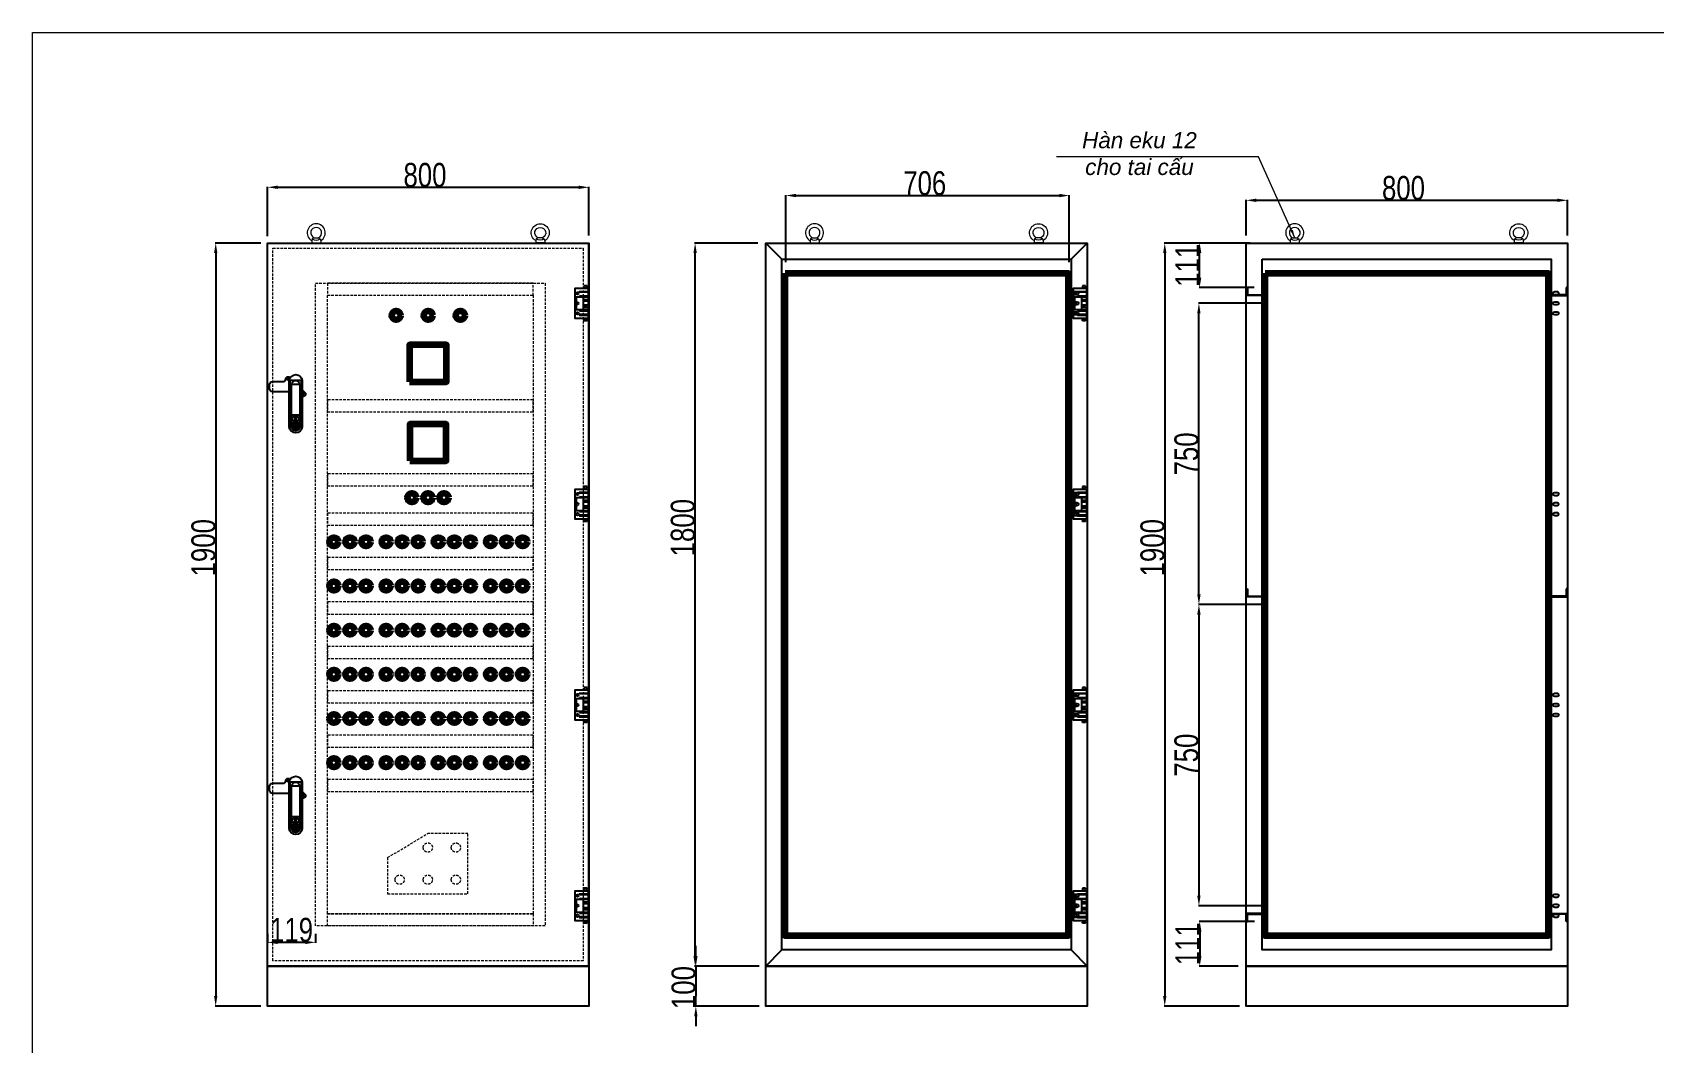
# Model space of a CAD drawing. Header units: inches. Extents: x 21 to 136330, y 8 to 58290.
# Drawn here: x 92382 to 96419, y 11021 to 13536 of the extents above; entities that cross this region are included whole.
import ezdxf
from ezdxf.enums import TextEntityAlignment as Align

# ---------------------------------------------------------------- set-up
doc = ezdxf.new("R2010")
doc.units = ezdxf.units.IN
doc.header["$MEASUREMENT"] = 0
doc.linetypes.add('HIDDEN', pattern=[9.525, 6.35, -3.175])
for name, color, linetype, lineweight in [('0 TĂNG CỨNG', 7, 'Continuous', 15), ('@.0.DM. NÉT ĐỨT', 8, 'HIDDEN', 9), ('ME-DIM', 8, 'Continuous', 13)]:
    doc.layers.add(name, color=color, linetype=linetype, lineweight=lineweight)
doc.layers.add('@.0.DM. NÉT CHÍNH', color=7, linetype='Continuous')
doc.layers.add('@.DM. KÍCH THƯỚC', color=8, linetype='Continuous', transparency=0.2)
doc.layers.add('@.DM. KÍCH THƯỚC @ 1', color=8, linetype='Continuous', transparency=0.2)
doc.styles.add('ARIAL', font='arial.ttf')
doc.styles.add('roman', font='roman.shx', dxfattribs={"width": 0.8})
doc.styles.add('Tahoma (Input Text)', font='tahoma.ttf')
doc.styles.add('TEXT-ELECTRICAL', font='')
doc.styles.get('TEXT-ELECTRICAL').set_extended_font_data('.VnArial NarrowH')
doc.dimstyles.new('Kích thước Duy Mạnh', dxfattribs={"dimtxt": 30, "dimasz": 25, "dimexe": 1.25, "dimexo": 20, "dimtad": 1, "dimdec": 1, "dimtxsty": 'roman', "dimcen": 2.5, "dimclrd": 8, "dimclre": 8, "dimclrt": 2, "dimadec": 0, "dimazin": 0, "dimtfac": 1, "dimtdec": 1, "dimtix": 1, "dimtmove": 0, "dimatfit": 3, "dimfxl": 1, "dimtfillclr": 1, "dimarcsym": 0})
doc.dimstyles.new('ME DIM 1-20', dxfattribs={"dimscale": 20, "dimtxt": 2, "dimasz": 1, "dimexe": 0.5, "dimexo": 0.5, "dimgap": 0.5, "dimtad": 1, "dimdec": 0, "dimzin": 0, "dimdsep": 46, "dimtxsty": 'TEXT-ELECTRICAL', "dimblk": 'OBLIQUE', "dimcen": 0, "dimdle": 0.5, "dimclrd": 256, "dimclre": 256, "dimclrt": 256, "dimadec": 0, "dimazin": 0, "dimtfac": 1, "dimtdec": 0, "dimtix": 1, "dimtofl": 0, "dimtmove": 0, "dimatfit": 3, "dimfxl": 1, "dimtolj": 1, "dimtzin": 0, "dimlwd": -1, "dimlwe": -1, "dimarcsym": 0})

# ---------------------------------------------------------------- blocks, each defined once
blk = doc.blocks.new('*D1591')
at = {"layer": '@.DM. KÍCH THƯỚC', "color": 8, "lineweight": -2, "transparency": 16777216}
for p, q in [((92967.4, 13028.2), (92967.4, 13151.3)), ((93767.4, 13029.7), (93767.4, 13151.3))]:
    blk.add_line(p, q, dxfattribs=at)
at = {"layer": '@.DM. KÍCH THƯỚC', "lineweight": -2, "transparency": 16777216}
blk.add_line((92992.4, 13150), (93742.4, 13150), dxfattribs=at)
at = {"layer": '@.DM. KÍCH THƯỚC', "transparency": 16777216}
for points in [[(92992.4, 13154.2), (92992.4, 13145.9), (92967.4, 13150)], [(93742.4, 13154.2), (93742.4, 13145.9), (93767.4, 13150)]]:
    blk.add_solid(points, dxfattribs=at)
at = {"layer": 'Defpoints', "color": 0, "transparency": 16777216}
for p in [(93767.4, 13150), (92967.4, 13008.2), (93767.4, 13009.7)]:
    blk.add_point(p, dxfattribs=at)
at = {"layer": '@.DM. KÍCH THƯỚC', "color": 2, "transparency": 16777216, "insert": (93305.7, 13210.6), "char_height": 60, "attachment_point": 1, "style": 'roman'}
blk.add_mtext('800', dxfattribs=at)
blk = doc.blocks.new('*D1592')
at = {"layer": '@.DM. KÍCH THƯỚC', "color": 8, "lineweight": -2, "transparency": 16777216}
for p, q in [((94257.9, 12963.2), (94257.9, 13130.7)), ((94963.9, 12963.2), (94963.9, 13130.7))]:
    blk.add_line(p, q, dxfattribs=at)
at = {"layer": '@.DM. KÍCH THƯỚC', "lineweight": -2, "transparency": 16777216}
blk.add_line((94282.9, 13129.5), (94938.9, 13129.5), dxfattribs=at)
at = {"layer": '@.DM. KÍCH THƯỚC', "transparency": 16777216}
for points in [[(94282.9, 13133.7), (94282.9, 13125.3), (94257.9, 13129.5)], [(94938.9, 13133.7), (94938.9, 13125.3), (94963.9, 13129.5)]]:
    blk.add_solid(points, dxfattribs=at)
at = {"layer": 'Defpoints', "color": 0, "transparency": 16777216}
for p in [(94963.9, 13129.5), (94257.9, 12943.2), (94963.9, 12943.2)]:
    blk.add_point(p, dxfattribs=at)
at = {"layer": '@.DM. KÍCH THƯỚC', "color": 2, "transparency": 16777216, "insert": (94550.3, 13190.1), "char_height": 60, "attachment_point": 1, "style": 'roman'}
blk.add_mtext('706', dxfattribs=at)
blk = doc.blocks.new('*D1593')
at = {"layer": '@.DM. KÍCH THƯỚC', "lineweight": -2, "transparency": 16777216}
for p, q in [((94033.9, 11236.2), (94033.9, 11261.2)), ((94033.9, 11211.2), (94033.9, 11186.2)), ((94033.9, 11186.2), (94033.9, 11136.2)), ((94033.9, 11111.2), (94033.9, 11136.2)), ((94033.9, 11086.2), (94033.9, 11061.2))]:
    blk.add_line(p, q, dxfattribs=at)
at = {"layer": '@.DM. KÍCH THƯỚC', "color": 8, "lineweight": -2, "transparency": 16777216}
for p, q in [((94188.4, 11211.2), (94032.6, 11211.2)), ((94191.4, 11111.2), (94032.6, 11111.2))]:
    blk.add_line(p, q, dxfattribs=at)
at = {"layer": '@.DM. KÍCH THƯỚC', "transparency": 16777216}
for points in [[(94029.7, 11236.2), (94038.1, 11236.2), (94033.9, 11211.2)], [(94029.7, 11086.2), (94038.1, 11086.2), (94033.9, 11111.2)]]:
    blk.add_solid(points, dxfattribs=at)
at = {"layer": 'Defpoints', "color": 0, "transparency": 16777216}
for p in [(94208.4, 11211.2), (94033.9, 11111.2), (94211.4, 11111.2)]:
    blk.add_point(p, dxfattribs=at)
at = {"layer": '@.DM. KÍCH THƯỚC', "color": 2, "transparency": 16777216, "insert": (93973.3, 11104), "char_height": 60, "attachment_point": 1, "rotation": 90, "style": 'roman'}
blk.add_mtext('100', dxfattribs=at)
blk = doc.blocks.new('*D1596')
at = {"layer": '@.DM. KÍCH THƯỚC', "color": 8, "lineweight": -2, "transparency": 16777216}
for p, q in [((92950.4, 13011.2), (92836.9, 13011.2)), ((92950.5, 11111.2), (92836.9, 11111.2))]:
    blk.add_line(p, q, dxfattribs=at)
at = {"layer": '@.DM. KÍCH THƯỚC', "lineweight": -2, "transparency": 16777216}
blk.add_line((92838.1, 12986.2), (92838.1, 11136.2), dxfattribs=at)
at = {"layer": '@.DM. KÍCH THƯỚC', "transparency": 16777216}
for points in [[(92834, 12986.2), (92842.3, 12986.2), (92838.1, 13011.2)], [(92834, 11136.2), (92842.3, 11136.2), (92838.1, 11111.2)]]:
    blk.add_solid(points, dxfattribs=at)
at = {"layer": 'Defpoints', "color": 0, "transparency": 16777216}
for p in [(92970.4, 13011.2), (92838.1, 11111.2), (92970.5, 11111.2)]:
    blk.add_point(p, dxfattribs=at)
at = {"layer": '@.DM. KÍCH THƯỚC', "color": 2, "transparency": 16777216, "insert": (92777.5, 12181.2), "char_height": 60, "attachment_point": 1, "rotation": 90, "style": 'roman'}
blk.add_mtext('1900', dxfattribs=at)
blk = doc.blocks.new('*D1597')
at = {"layer": '@.DM. KÍCH THƯỚC', "color": 8, "lineweight": -2, "transparency": 16777216}
for p, q in [((94188.4, 13011.2), (94030.7, 13011.2)), ((94191.4, 11211.2), (94030.7, 11211.2))]:
    blk.add_line(p, q, dxfattribs=at)
at = {"layer": '@.DM. KÍCH THƯỚC', "lineweight": -2, "transparency": 16777216}
blk.add_line((94032, 11236.2), (94032, 12986.2), dxfattribs=at)
at = {"layer": '@.DM. KÍCH THƯỚC', "transparency": 16777216}
for points in [[(94027.8, 12986.2), (94036.2, 12986.2), (94032, 13011.2)], [(94027.8, 11236.2), (94036.2, 11236.2), (94032, 11211.2)]]:
    blk.add_solid(points, dxfattribs=at)
at = {"layer": 'Defpoints', "color": 0, "transparency": 16777216}
for p in [(94032, 13011.2), (94208.4, 13011.2), (94211.4, 11211.2)]:
    blk.add_point(p, dxfattribs=at)
at = {"layer": '@.DM. KÍCH THƯỚC', "color": 2, "transparency": 16777216, "insert": (93971.4, 12231.2), "char_height": 60, "attachment_point": 1, "rotation": 90, "style": 'roman'}
blk.add_mtext('1800', dxfattribs=at)
blk = doc.blocks.new('*D1598')
at = {"layer": '@.DM. KÍCH THƯỚC', "color": 8, "lineweight": -2, "transparency": 16777216}
for p, q in [((95404.3, 13029.7), (95404.3, 13118.9)), ((96204.3, 13029.7), (96204.3, 13118.9))]:
    blk.add_line(p, q, dxfattribs=at)
at = {"layer": '@.DM. KÍCH THƯỚC', "lineweight": -2, "transparency": 16777216}
blk.add_line((95429.3, 13117.6), (96179.3, 13117.6), dxfattribs=at)
at = {"layer": '@.DM. KÍCH THƯỚC', "transparency": 16777216}
for points in [[(95429.3, 13121.8), (95429.3, 13113.5), (95404.3, 13117.6)], [(96179.3, 13121.8), (96179.3, 13113.5), (96204.3, 13117.6)]]:
    blk.add_solid(points, dxfattribs=at)
at = {"layer": 'Defpoints', "color": 0, "transparency": 16777216}
for p in [(96204.3, 13117.6), (95404.3, 13009.7), (96204.3, 13009.7)]:
    blk.add_point(p, dxfattribs=at)
at = {"layer": '@.DM. KÍCH THƯỚC', "color": 2, "transparency": 16777216, "insert": (95742.6, 13178.3), "char_height": 60, "attachment_point": 1, "style": 'roman'}
blk.add_mtext('800', dxfattribs=at)
blk = doc.blocks.new('*D1599')
at = {"layer": '@.DM. KÍCH THƯỚC', "color": 8, "lineweight": -2, "transparency": 16777216}
for p, q in [((95384.3, 13011.2), (95200.4, 13011.2)), ((95387.4, 11111.2), (95200.4, 11111.2))]:
    blk.add_line(p, q, dxfattribs=at)
at = {"layer": '@.DM. KÍCH THƯỚC', "lineweight": -2, "transparency": 16777216}
blk.add_line((95201.6, 12986.2), (95201.6, 11136.2), dxfattribs=at)
at = {"layer": '@.DM. KÍCH THƯỚC', "transparency": 16777216}
for points in [[(95197.5, 12986.2), (95205.8, 12986.2), (95201.6, 13011.2)], [(95197.5, 11136.2), (95205.8, 11136.2), (95201.6, 11111.2)]]:
    blk.add_solid(points, dxfattribs=at)
at = {"layer": 'Defpoints', "color": 0, "transparency": 16777216}
for p in [(95404.3, 13011.2), (95201.6, 11111.2), (95407.4, 11111.2)]:
    blk.add_point(p, dxfattribs=at)
at = {"layer": '@.DM. KÍCH THƯỚC', "color": 2, "transparency": 16777216, "insert": (95141, 12181.2), "char_height": 60, "attachment_point": 1, "rotation": 90, "style": 'roman'}
blk.add_mtext('1900', dxfattribs=at)
blk = doc.blocks.new('_Oblique')
at = {"color": 0, "linetype": 'ByBlock', "lineweight": -2}
blk.add_line((-0.5, -0.5), (0.5, 0.5), dxfattribs=at)
blk = doc.blocks.new('KHUNG KT1')
at = {"color": 7}
blk.add_lwpolyline([(0, 0), (7128, 0), (7128, -5040), (0, -5040)], close=True, dxfattribs=at)
at = {"color": 1, "style": 'Tahoma (Input Text)', "flags": 8}
for tag, p in [('#01', (328.9, -4851.1)), ('#03', (1514.7, -4846.3)), ('#05', (2819, -4851.1)), ('#07', (4424, -4851.1)), ('#09', (5172.9, -4851.1)), ('#02', (189.8, -4995.1)), ('#04', (1755.3, -4995.1)), ('#06', (2727.8, -4995.1)), ('#08', (4382.7, -4995.1)), ('#10', (5172.9, -4995.1))]:
    blk.add_attdef(tag, p, '', height=60, dxfattribs=at)
blk.add_attdef('#11', text='', height=60, dxfattribs=at).set_placement((6996, -4961.6), align=Align.CENTER)
at = {"layer": '0 TĂNG CỨNG', "color": 1, "style": 'ARIAL'}
blk.add_attdef('#12', (852.8, -4987.6), '', height=60, dxfattribs=at)
blk = doc.blocks.new('ty')
at = {"lineweight": 5}
for p, q in [((61126, -17155.8), (61124.7, -17160.3)), ((61130.1, -17153), (61126, -17155.8)), ((61130.1, -17153), (61141.8, -17153)), ((61141.8, -17153), (61145.8, -17155.8)), ((61145.8, -17155.8), (61147.2, -17160.3)), ((61124.7, -17160.3), (61124.7, -17166.3)), ((61147.2, -17160.3), (61147.2, -17166.3))]:
    blk.add_line(p, q, dxfattribs=at)
blk.add_line((61124.7, -17166.3), (61147.2, -17166.3))
for radius, start, end in [(22.5, 300, 240), (13.5, 295.6793, 244.3207), (18, 236.633, 303.367)]:
    blk.add_arc((61135.9, -17140.8), radius, start, end, dxfattribs=at)
blk = doc.blocks.new('HL011-1-6')
at = {"color": 8}
for p, q in [((29.5, 81), (22.5, 81)), ((22.5, 81), (22.5, 78)), ((29.5, 78), (29.5, 81)), ((11, 56), (11, 54)), ((11, 56), (32, 56)), ((20, 54), (20, 21)), ((20, 47), (32, 47)), ((32, 42.5), (20, 42.5)), ((23.5, 78), (22.5, 78)), ((23.5, 75), (22.5, 75)), ((22.5, 56), (22.5, 54)), ((23.1, 47), (24, 44)), ((23.5, 75), (23.5, 78)), ((24, 44), (28, 44)), ((28.9, 47), (28, 44)), ((29.5, 78), (28.5, 78)), ((28.5, 75), (28.5, 78)), ((28.5, 75), (29.5, 75)), ((29.5, 54), (29.5, 56)), ((11, 21), (11, 19)), ((11, 19), (32, 19)), ((32, 32.5), (20, 32.5)), ((20, 28), (32, 28)), ((22.5, 19), (22.5, 21)), ((23.5, 0), (22.5, 0)), ((23.1, 28), (24, 31)), ((23.5, 0), (23.5, -3)), ((24, 31), (28, 31)), ((28.9, 28), (28, 31)), ((28.5, 0), (28.5, -3)), ((28.5, 0), (29.5, 0)), ((29.5, 21), (29.5, 19)), ((22.5, -6), (22.5, -3)), ((23.5, -3), (22.5, -3)), ((29.5, -6), (22.5, -6)), ((29.5, -3), (28.5, -3)), ((29.5, -3), (29.5, -6))]:
    blk.add_line(p, q, dxfattribs=at)
for points in [[(32, 19), (32, 0), (0, 0), (0, 75), (32, 75), (32, 56)], [(32, 28), (32, 21), (3, 21), (3, 54), (32, 54), (32, 47)], [(32, 42.5), (32, 32.5)]]:
    blk.add_lwpolyline(points, dxfattribs=at)
for points in [[(10, 67), (32, 67), (32, 65), (10, 65)], [(10, 8), (32, 8), (32, 10), (10, 10)]]:
    blk.add_lwpolyline(points, close=True, dxfattribs=at)
for centre in [(5.5, 62.5), (5.5, 37.5), (5.5, 12.5)]:
    blk.add_circle(centre, 3, dxfattribs=at)
blk = doc.blocks.new('AB-301-1-1')
at = {"linetype": 'Continuous'}
h = blk.add_hatch(dxfattribs=at)
h.set_pattern_fill('ACAD_ISO09W100', color=1, scale=0.2)
h.set_pattern_definition([(0, (-367.8747, 374.3201), (0, 1), [4.8, -0.6, 1.2, -0.6, 1.2, -0.6])])
h.paths.add_polyline_path([(-3.9, -112.6, 0.118404), (0.1, -113.6, 0.118404), (4.2, -112.6), (7.1, -96.1), (-6.9, -96.1)])
at = {"color": 1, "linetype": 'Continuous'}
for p, q in [((-9.9, -74.6), (10.1, -74.6)), ((-6.9, -96.1), (7.1, -96.1)), ((-6.9, -96.1), (-3.9, -112.6)), ((7.1, -96.1), (4.2, -112.6))]:
    blk.add_line(p, q, dxfattribs=at)
for points in [[(-15.7, -17.1), (-57.4, -17.1, -0.414214), (-64.9, -9.6), (-64.9, 0.4, -0.414214), (-57.4, 7.9), (-30.6, 7.9, 0.414214), (-24.6, 13.9), (-24.6, 14.2)], [(-24.6, 14.2, -0.198912), (-22.8, 18.4), (-22.8, 18.4, -0.414214), (-14.4, 18.4), (-13.5, 17.6)], [(16.3, -12.2), (23.1, -19.1, -0.414214), (23.1, -27.5), (23.1, -27.5, -0.31835), (16.3, -28.7)]]:
    blk.add_lwpolyline(points, format="xyb", dxfattribs=at)
for points in [[(0.3, 25.4), (0.3, 25.4, -0.400643), (16.3, 10.4), (16.3, -104.6, -0.400643), (0.3, -119.6), (0.3, -119.6, -0.400643), (-15.7, -104.6), (-15.7, 10.4, -0.400643)], [(0.1, 10.4, -0.403991), (10.6, 0.4), (10.6, -104.6, -0.403991), (0.1, -114.6, -0.403991), (-10.4, -104.6), (-10.4, 0.4, -0.403991)], [(9.1, -96.6), (9.1, -104.6, -0.414214), (0.1, -113.6, -0.414214), (-8.9, -104.6), (-8.9, -96.6, -0.414214), (-6.9, -94.6), (7.1, -94.6, -0.414214)]]:
    blk.add_lwpolyline(points, format="xyb", close=True, dxfattribs=at)
blk.add_lwpolyline([(-0.9, -79.6), (1.1, -79.6), (1.1, -89.6), (-0.9, -89.6)], close=True, dxfattribs=at)
for centre, radius in [((-18.6, 14.2), 2.5), ((18.9, -23.3), 2.5), ((0.1, -84.6), 8)]:
    blk.add_circle(centre, radius, dxfattribs=at)
blk = doc.blocks.new('*D1605')
at = {"layer": '@.DM. KÍCH THƯỚC', "color": 8, "lineweight": -2, "transparency": 16777216}
for p, q in [((92967.4, 11291), (92967.4, 11268.8)), ((93086.5, 11291), (93086.5, 11268.8))]:
    blk.add_line(p, q, dxfattribs=at)
at = {"layer": '@.DM. KÍCH THƯỚC', "lineweight": -2, "transparency": 16777216}
blk.add_line((93061.5, 11270.1), (92992.4, 11270.1), dxfattribs=at)
at = {"layer": '@.DM. KÍCH THƯỚC', "transparency": 16777216}
for points in [[(92992.4, 11274.2), (92992.4, 11265.9), (92967.4, 11270.1)], [(93061.5, 11274.2), (93061.5, 11265.9), (93086.5, 11270.1)]]:
    blk.add_solid(points, dxfattribs=at)
at = {"layer": 'Defpoints', "color": 0, "transparency": 16777216}
for p in [(92967.4, 11311), (93086.5, 11311), (92967.4, 11270.1)]:
    blk.add_point(p, dxfattribs=at)
at = {"layer": '@.DM. KÍCH THƯỚC', "color": 2, "transparency": 16777216, "insert": (93027, 11300.7), "char_height": 60, "attachment_point": 5, "style": 'roman'}
blk.add_mtext('119', dxfattribs=at)
blk = doc.blocks.new('*D1610')
at = {"layer": '@.DM. KÍCH THƯỚC', "color": 8, "lineweight": -2, "transparency": 16777216}
for p, q in [((95448.9, 12111.2), (95285.4, 12111.2)), ((95448.9, 11361.2), (95285.4, 11361.2))]:
    blk.add_line(p, q, dxfattribs=at)
at = {"layer": '@.DM. KÍCH THƯỚC', "lineweight": -2, "transparency": 16777216}
blk.add_line((95286.7, 12086.2), (95286.7, 11386.2), dxfattribs=at)
at = {"layer": '@.DM. KÍCH THƯỚC', "transparency": 16777216}
for points in [[(95282.5, 12086.2), (95290.8, 12086.2), (95286.7, 12111.2)], [(95282.5, 11386.2), (95290.8, 11386.2), (95286.7, 11361.2)]]:
    blk.add_solid(points, dxfattribs=at)
at = {"layer": 'Defpoints', "color": 0, "transparency": 16777216}
for p in [(95468.9, 12111.2), (95286.7, 11361.2), (95468.9, 11361.2)]:
    blk.add_point(p, dxfattribs=at)
at = {"layer": '@.DM. KÍCH THƯỚC', "color": 2, "transparency": 16777216, "insert": (95256, 11736.2), "char_height": 60, "attachment_point": 5, "rotation": 90, "style": 'roman'}
blk.add_mtext('750', dxfattribs=at)
blk = doc.blocks.new('*D1611')
at = {"layer": '@.DM. KÍCH THƯỚC', "color": 8, "lineweight": -2, "transparency": 16777216}
for p, q in [((95448.9, 12861.2), (95285.4, 12861.2)), ((95448.9, 12111.2), (95285.4, 12111.2))]:
    blk.add_line(p, q, dxfattribs=at)
at = {"layer": '@.DM. KÍCH THƯỚC', "lineweight": -2, "transparency": 16777216}
blk.add_line((95286.7, 12136.2), (95286.7, 12836.2), dxfattribs=at)
at = {"layer": '@.DM. KÍCH THƯỚC', "transparency": 16777216}
for points in [[(95282.5, 12836.2), (95290.8, 12836.2), (95286.7, 12861.2)], [(95282.5, 12136.2), (95290.8, 12136.2), (95286.7, 12111.2)]]:
    blk.add_solid(points, dxfattribs=at)
at = {"layer": 'Defpoints', "color": 0, "transparency": 16777216}
for p in [(95286.7, 12861.2), (95468.9, 12861.2), (95468.9, 12111.2)]:
    blk.add_point(p, dxfattribs=at)
at = {"layer": '@.DM. KÍCH THƯỚC', "color": 2, "transparency": 16777216, "insert": (95256, 12486.2), "char_height": 60, "attachment_point": 5, "rotation": 90, "style": 'roman'}
blk.add_mtext('750', dxfattribs=at)
blk = doc.blocks.new('*D1612')
at = {"layer": '@.DM. KÍCH THƯỚC', "color": 8, "lineweight": -2, "transparency": 16777216}
for p, q in [((95414.6, 13011.2), (95287.2, 13011.2)), ((95423.9, 12900.4), (95287.2, 12900.4))]:
    blk.add_line(p, q, dxfattribs=at)
at = {"layer": '@.DM. KÍCH THƯỚC', "lineweight": -2, "transparency": 16777216}
blk.add_line((95288.5, 12925.4), (95288.5, 12986.2), dxfattribs=at)
at = {"layer": '@.DM. KÍCH THƯỚC', "transparency": 16777216}
for points in [[(95284.3, 12986.2), (95292.7, 12986.2), (95288.5, 13011.2)], [(95284.3, 12925.4), (95292.7, 12925.4), (95288.5, 12900.4)]]:
    blk.add_solid(points, dxfattribs=at)
at = {"layer": 'Defpoints', "color": 0, "transparency": 16777216}
for p in [(95288.5, 13011.2), (95434.6, 13011.2), (95443.9, 12900.4)]:
    blk.add_point(p, dxfattribs=at)
at = {"layer": '@.DM. KÍCH THƯỚC', "color": 2, "transparency": 16777216, "insert": (95257.9, 12955.8), "char_height": 60, "attachment_point": 5, "rotation": 90, "style": 'roman'}
blk.add_mtext('111', dxfattribs=at)
blk = doc.blocks.new('*D1613')
at = {"layer": '@.DM. KÍCH THƯỚC', "color": 8, "lineweight": -2, "transparency": 16777216}
for p, q in [((95424.7, 11321.9), (95287.6, 11321.9)), ((95384.3, 11211.2), (95287.6, 11211.2))]:
    blk.add_line(p, q, dxfattribs=at)
at = {"layer": '@.DM. KÍCH THƯỚC', "lineweight": -2, "transparency": 16777216}
blk.add_line((95288.8, 11296.9), (95288.8, 11236.2), dxfattribs=at)
at = {"layer": '@.DM. KÍCH THƯỚC', "transparency": 16777216}
for points in [[(95284.6, 11296.9), (95293, 11296.9), (95288.8, 11321.9)], [(95284.6, 11236.2), (95293, 11236.2), (95288.8, 11211.2)]]:
    blk.add_solid(points, dxfattribs=at)
at = {"layer": 'Defpoints', "color": 0, "transparency": 16777216}
for p in [(95444.7, 11321.9), (95288.8, 11211.2), (95404.3, 11211.2)]:
    blk.add_point(p, dxfattribs=at)
at = {"layer": '@.DM. KÍCH THƯỚC', "color": 2, "transparency": 16777216, "insert": (95258.2, 11266.5), "char_height": 60, "attachment_point": 5, "rotation": 90, "style": 'roman'}
blk.add_mtext('111', dxfattribs=at)

msp = doc.modelspace()

# ---------------------------------------------------------------- linework, layer by layer
for p, q in [((94208.3718, 13011.1557), (94248.3718, 12971.1557)), ((95008.3718, 13011.1557), (94968.3718, 12971.1557)), ((94208.3718, 11211.1557), (94248.3718, 11251.1557)), ((94968.3718, 11251.1557), (95008.3718, 11211.1557))]:
    msp.add_line(p, q)
for points in [[(92967.4329, 13011.1557), (93767.4329, 13011.1557), (93767.4329, 11211.1557), (92967.4329, 11211.1557)], [(95008.3718, 11211.1557), (94208.3718, 11211.1557), (94208.3718, 13011.1557), (95008.3718, 13011.1557)], [(95404.2832, 13011.1557), (96204.2832, 13011.1557), (96204.2832, 11211.1557), (95404.2832, 11211.1557)], [(94248.3718, 12971.1557), (94968.3718, 12971.1557), (94968.3718, 11251.1557), (94248.3718, 11251.1557)], [(95444.2832, 12971.1557), (96164.2832, 12971.1557), (96164.2832, 11251.1557), (95444.2832, 11251.1557)], [(93023.9329, 12669.6557), (93050.9329, 12669.6557), (93050.9329, 12552.6557), (93023.9329, 12552.6557)], [(93023.9329, 11669.6557), (93050.9329, 11669.6557), (93050.9329, 11552.6557), (93023.9329, 11552.6557)], [(92967.4329, 11211.1557), (93767.4329, 11211.1557), (93767.4329, 11111.1557), (92967.4329, 11111.1557)], [(94208.3718, 11211.1557), (95008.3718, 11211.1557), (95008.3718, 11111.1557), (94208.3718, 11111.1557)], [(95404.2832, 11211.1557), (96204.2832, 11211.1557), (96204.2832, 11111.1557), (95404.2832, 11111.1557)]]:
    msp.add_lwpolyline(points, close=True)
for points in [[(94982.8718, 12882.1557), (94976.8718, 12882.1557, -1), (94976.8718, 12890.1557), (94982.8718, 12890.1557, -1)], [(96178.7832, 12882.1557), (96172.7832, 12882.1557, -1), (96172.7832, 12890.1557), (96178.7832, 12890.1557, -1)], [(94982.8718, 12857.1557), (94976.8718, 12857.1557, -1), (94976.8718, 12865.1557), (94982.8718, 12865.1557, -1)], [(94982.8718, 12832.1557), (94976.8718, 12832.1557, -1), (94976.8718, 12840.1557), (94982.8718, 12840.1557, -1)], [(96178.7832, 12857.1557), (96172.7832, 12857.1557, -1), (96172.7832, 12865.1557), (96178.7832, 12865.1557, -1)], [(96178.7832, 12832.1557), (96172.7832, 12832.1557, -1), (96172.7832, 12840.1557), (96178.7832, 12840.1557, -1)], [(94982.8718, 12382.1557), (94976.8718, 12382.1557, -1), (94976.8718, 12390.1557), (94982.8718, 12390.1557, -1)], [(94982.8718, 12357.1557), (94976.8718, 12357.1557, -1), (94976.8718, 12365.1557), (94982.8718, 12365.1557, -1)], [(96178.7832, 12382.1557), (96172.7832, 12382.1557, -1), (96172.7832, 12390.1557), (96178.7832, 12390.1557, -1)], [(96178.7832, 12357.1557), (96172.7832, 12357.1557, -1), (96172.7832, 12365.1557), (96178.7832, 12365.1557, -1)], [(94982.8718, 12332.1557), (94976.8718, 12332.1557, -1), (94976.8718, 12340.1557), (94982.8718, 12340.1557, -1)], [(96178.7832, 12332.1557), (96172.7832, 12332.1557, -1), (96172.7832, 12340.1557), (96178.7832, 12340.1557, -1)], [(94982.8718, 11882.1557), (94976.8718, 11882.1557, -1), (94976.8718, 11890.1557), (94982.8718, 11890.1557, -1)], [(96178.7832, 11882.1557), (96172.7832, 11882.1557, -1), (96172.7832, 11890.1557), (96178.7832, 11890.1557, -1)], [(94982.8718, 11857.1557), (94976.8718, 11857.1557, -1), (94976.8718, 11865.1557), (94982.8718, 11865.1557, -1)], [(94982.8718, 11832.1557), (94976.8718, 11832.1557, -1), (94976.8718, 11840.1557), (94982.8718, 11840.1557, -1)], [(96178.7832, 11857.1557), (96172.7832, 11857.1557, -1), (96172.7832, 11865.1557), (96178.7832, 11865.1557, -1)], [(96178.7832, 11832.1557), (96172.7832, 11832.1557, -1), (96172.7832, 11840.1557), (96178.7832, 11840.1557, -1)], [(94982.8718, 11382.1557), (94976.8718, 11382.1557, -1), (94976.8718, 11390.1557), (94982.8718, 11390.1557, -1)], [(96178.7832, 11382.1557), (96172.7832, 11382.1557, -1), (96172.7832, 11390.1557), (96178.7832, 11390.1557, -1)], [(94982.8718, 11357.1557), (94976.8718, 11357.1557, -1), (94976.8718, 11365.1557), (94982.8718, 11365.1557, -1)], [(96178.7832, 11357.1557), (96172.7832, 11357.1557, -1), (96172.7832, 11365.1557), (96178.7832, 11365.1557, -1)], [(94982.8718, 11332.1557), (94976.8718, 11332.1557, -1), (94976.8718, 11340.1557), (94982.8718, 11340.1557, -1)], [(96178.7832, 11332.1557), (96172.7832, 11332.1557, -1), (96172.7832, 11340.1557), (96178.7832, 11340.1557, -1)]]:
    msp.add_lwpolyline(points, format="xyb", close=True)
at = {"color": 1}
for points in [[(95407.2832, 12900.4057), (95407.2832, 12881.9057), (95449.2832, 12881.9057), (95449.2832, 12846.9057), (95447.7832, 12846.9057), (95447.7832, 12880.4057), (95405.7832, 12880.4057), (95405.7832, 12900.4057)], [(96201.2832, 12900.4057), (96201.2832, 12881.9057), (96159.2832, 12881.9057), (96159.2832, 12846.9057), (96160.7832, 12846.9057), (96160.7832, 12880.4057), (96202.7832, 12880.4057), (96202.7832, 12900.4057)], [(95407.2832, 12150.4057), (95407.2832, 12131.9057), (95449.2832, 12131.9057), (95449.2832, 12096.9057), (95447.7832, 12096.9057), (95447.7832, 12130.4057), (95405.7832, 12130.4057), (95405.7832, 12150.4057)], [(96201.2832, 12150.4057), (96201.2832, 12131.9057), (96159.2832, 12131.9057), (96159.2832, 12096.9057), (96160.7832, 12096.9057), (96160.7832, 12130.4057), (96202.7832, 12130.4057), (96202.7832, 12150.4057)], [(95407.2832, 11321.9057), (95407.2832, 11340.4057), (95449.2832, 11340.4057), (95449.2832, 11375.4057), (95447.7832, 11375.4057), (95447.7832, 11341.9057), (95405.7832, 11341.9057), (95405.7832, 11321.9057)], [(96201.2832, 11321.9057), (96201.2832, 11340.4057), (96159.2832, 11340.4057), (96159.2832, 11375.4057), (96160.7832, 11375.4057), (96160.7832, 11341.9057), (96202.7832, 11341.9057), (96202.7832, 11321.9057)]]:
    msp.add_lwpolyline(points, close=True, dxfattribs=at)
at = {"color": 252, "lineweight": 158, "true_color": 0x939598}
for points in [[(93320.7216, 12665.44), (93412.7216, 12665.44), (93412.7216, 12757.44), (93320.7216, 12757.44)], [(93321.2216, 12469.0513), (93412.2216, 12469.0513), (93412.2216, 12560.0513), (93321.2216, 12560.0513)]]:
    msp.add_lwpolyline(points, close=True, dxfattribs=at)
at = {"color": 2}
for points in [[(93023.9329, 12669.6557), (93050.9329, 12669.6557), (93050.9329, 12552.6557), (93023.9329, 12552.6557)], [(93023.9329, 11669.6557), (93050.9329, 11669.6557), (93050.9329, 11552.6557), (93023.9329, 11552.6557)]]:
    msp.add_lwpolyline(points, close=True, dxfattribs=at)
at = {"color": 252, "lineweight": 158, "true_color": 0x939598}
for centre in [(93287.4329, 12831.1557), (93367.4329, 12831.1557), (93447.4329, 12831.1557), (93326.7216, 12377.4357), (93366.7216, 12377.4357), (93406.7216, 12377.4357), (93132.4329, 12267.4357), (93172.4329, 12267.4357), (93212.4329, 12267.4357), (93262.4329, 12267.4357), (93302.4329, 12267.4357), (93342.4329, 12267.4357), (93392.4329, 12267.4357), (93432.4329, 12267.4357), (93472.4329, 12267.4357), (93522.4329, 12267.4357), (93562.4329, 12267.4357), (93602.4329, 12267.4357), (93132.4329, 12157.4357), (93172.4329, 12157.4357), (93212.4329, 12157.4357), (93262.4329, 12157.4357), (93302.4329, 12157.4357), (93342.4329, 12157.4357), (93392.4329, 12157.4357), (93432.4329, 12157.4357), (93472.4329, 12157.4357), (93522.4329, 12157.4357), (93562.4329, 12157.4357), (93602.4329, 12157.4357), (93132.4329, 12047.4357), (93172.4329, 12047.4357), (93212.4329, 12047.4357), (93262.4329, 12047.4357), (93302.4329, 12047.4357), (93342.4329, 12047.4357), (93392.4329, 12047.4357), (93432.4329, 12047.4357), (93472.4329, 12047.4357), (93522.4329, 12047.4357), (93562.4329, 12047.4357), (93602.4329, 12047.4357), (93132.4329, 11937.4357), (93172.4329, 11937.4357), (93212.4329, 11937.4357), (93262.4329, 11937.4357), (93302.4329, 11937.4357), (93342.4329, 11937.4357), (93392.4329, 11937.4357), (93432.4329, 11937.4357), (93472.4329, 11937.4357), (93522.4329, 11937.4357), (93562.4329, 11937.4357), (93602.4329, 11937.4357), (93132.4329, 11827.4357), (93172.4329, 11827.4357), (93212.4329, 11827.4357), (93262.4329, 11827.4357), (93302.4329, 11827.4357), (93342.4329, 11827.4357), (93392.4329, 11827.4357), (93432.4329, 11827.4357), (93472.4329, 11827.4357), (93522.4329, 11827.4357), (93562.4329, 11827.4357), (93602.4329, 11827.4357), (93132.4329, 11717.4357), (93172.4329, 11717.4357), (93212.4329, 11717.4357), (93262.4329, 11717.4357), (93302.4329, 11717.4357), (93342.4329, 11717.4357), (93392.4329, 11717.4357), (93432.4329, 11717.4357), (93472.4329, 11717.4357), (93522.4329, 11717.4357), (93562.4329, 11717.4357), (93602.4329, 11717.4357)]:
    msp.add_circle(centre, 11, dxfattribs=at)
at = {"layer": '@.0.DM. NÉT CHÍNH', "color": 6}
msp.add_lwpolyline([(93766.4329, 11211.1557), (92967.4329, 11211.1557), (92967.4329, 13011.1557), (93766.4329, 13011.1557)], close=True, dxfattribs=at)
at = {"layer": '@.0.DM. NÉT CHÍNH', "color": 6, "lineweight": 158}
for points in [[(94255.8718, 12936.1557), (94960.8718, 12936.1557), (94960.8718, 11286.1557), (94255.8718, 11286.1557)], [(95451.7832, 12936.1557), (96156.7832, 12936.1557), (96156.7832, 11286.1557), (95451.7832, 11286.1557)]]:
    msp.add_lwpolyline(points, close=True, dxfattribs=at)
at = {"layer": '@.0.DM. NÉT CHÍNH'}
msp.add_lwpolyline([(94982.8718, 12832.1557), (94976.8718, 12832.1557, -1), (94976.8718, 12840.1557), (94982.8718, 12840.1557, -1)], format="xyb", close=True, dxfattribs=at)
for points in [[(93050.9329, 12552.6557), (93023.9329, 12552.6557), (93023.9329, 12669.6557), (93050.9329, 12669.6557)], [(93025.4329, 12659.6557), (93049.4329, 12659.6557), (93049.4329, 12562.6557), (93025.4329, 12562.6557)], [(93050.9329, 11552.6557), (93023.9329, 11552.6557), (93023.9329, 11669.6557), (93050.9329, 11669.6557)], [(93025.4329, 11659.6557), (93049.4329, 11659.6557), (93049.4329, 11562.6557), (93025.4329, 11562.6557)]]:
    msp.add_lwpolyline(points, close=True, dxfattribs=at)
at = {"layer": '@.0.DM. NÉT ĐỨT'}
for p, q in [((93266.3258, 11481.1412), (93366.332, 11541.1303)), ((93466.332, 11541.1199), (93366.332, 11541.1303)), ((93466.3164, 11391.0464), (93466.332, 11541.0454)), ((93266.3258, 11481.1412), (93266.3164, 11391.0672)), ((93354.8284, 11506.1321), (93354.8284, 11506.1377)), ((93377.8284, 11506.1179), (93377.8284, 11506.1234)), ((93424.8284, 11506.1249), (93424.8284, 11506.1305)), ((93447.8284, 11506.1106), (93447.8284, 11506.1162)), ((93284.82, 11426.14), (93284.82, 11426.1456)), ((93307.82, 11426.1257), (93307.82, 11426.1313)), ((93354.82, 11426.1327), (93354.82, 11426.1383)), ((93377.82, 11426.1184), (93377.82, 11426.124)), ((93424.82, 11426.1254), (93424.82, 11426.131)), ((93447.82, 11426.1111), (93447.82, 11426.1167)), ((93266.3164, 11391.0672), (93466.3164, 11391.0464))]:
    msp.add_line(p, q, dxfattribs=at)
for points in [[(93753.4329, 11224.1557), (92980.4329, 11224.1557), (92980.4329, 12998.1557), (93753.4329, 12998.1557)], [(93086.529, 12911.0757), (93658.529, 12911.0757), (93658.529, 11311.0314), (93086.529, 11311.0314)], [(93116.526, 12881.0728), (93628.6435, 12881.0728), (93628.6435, 12911.0884), (93116.526, 12911.0884)], [(93628.5322, 11341.096), (93116.526, 11341.096), (93116.526, 12881.0728), (93628.5322, 12881.0728)], [(93116.526, 12591.0728), (93628.6435, 12591.0728), (93628.6435, 12621.0884), (93116.526, 12621.0884)], [(93116.526, 12406.5728), (93628.6435, 12406.5728), (93628.6435, 12436.5884), (93116.526, 12436.5884)], [(93116.526, 12308.5728), (93628.6435, 12308.5728), (93628.6435, 12338.5884), (93116.526, 12338.5884)], [(93116.526, 12198.0728), (93628.6435, 12198.0728), (93628.6435, 12228.0884), (93116.526, 12228.0884)], [(93116.526, 12087.5728), (93628.6435, 12087.5728), (93628.6435, 12117.5884), (93116.526, 12117.5884)], [(93116.526, 11977.0728), (93628.6435, 11977.0728), (93628.6435, 12007.0884), (93116.526, 12007.0884)], [(93116.526, 11866.5728), (93628.6435, 11866.5728), (93628.6435, 11896.5884), (93116.526, 11896.5884)], [(93116.526, 11756.0728), (93628.6435, 11756.0728), (93628.6435, 11786.0884), (93116.526, 11786.0884)], [(93116.526, 11645.5728), (93628.6435, 11645.5728), (93628.6435, 11675.5884), (93116.526, 11675.5884)], [(93116.526, 11341.096), (93628.529, 11341.096), (93628.529, 11311.0345), (93116.526, 11311.0345)]]:
    msp.add_lwpolyline(points, close=True, dxfattribs=at)
for centre in [(93366.3284, 11506.1306), (93366.3284, 11506.125), (93436.3284, 11506.1233), (93436.3284, 11506.1177), (93296.32, 11426.1384), (93296.32, 11426.1328), (93366.32, 11426.1311), (93366.32, 11426.1256), (93436.32, 11426.1239), (93436.32, 11426.1183)]:
    msp.add_ellipse(centre, major_axis=(-11.5, 0.0012), ratio=0.999993052, dxfattribs=at)

# ---------------------------------------------------------------- block references
for p in [(31952.5388, 30177.42), (33193.4777, 30177.42), (34389.3891, 30177.42)]:
    msp.add_blockref('ty', p)
at = {"xscale": -1}
for p in [(154782.327, 30177.42), (156023.2659, 30177.42), (157219.1773, 30177.42)]:
    msp.add_blockref('ty', p, dxfattribs=at)
at = {"color": 7}
for name, p in [('HL011-1-6', (93733.4329, 12823.6557)), ('HL011-1-6', (94974.3718, 12823.6557)), ('AB-301-1-1', (93037.147, 12658.2183)), ('HL011-1-6', (93733.4329, 12323.6557)), ('HL011-1-6', (94974.3718, 12323.6557)), ('HL011-1-6', (93733.4329, 11823.6557)), ('HL011-1-6', (94974.3718, 11823.6557)), ('AB-301-1-1', (93037.147, 11658.2183)), ('HL011-1-6', (93733.4329, 11323.6557)), ('HL011-1-6', (94974.3718, 11323.6557))]:
    msp.add_blockref(name, p, dxfattribs=at)
at = {"layer": '0 TĂNG CỨNG', "color": 1, "xscale": 0.8792977987369557, "yscale": 0.8792977987369557, "zscale": 0.8792977987369557}
msp.add_blockref('KHUNG KT1', (92381.6544, 13535.5763), dxfattribs=at)

# ---------------------------------------------------------------- texts
at = {"color": 7, "insert": (95138.6586, 13200.3074), "char_height": 40, "width": 704.873142, "attachment_point": 5, "style": 'ARIAL'}
msp.add_mtext('{\\fArial|b0|i1|c0|p34;Hàn eku 12\\Pcho tai cẩu\\P }', dxfattribs=at)

# ---------------------------------------------------------------- dimensions: what is measured, and where the dimension line sits
at = {"layer": '@.DM. KÍCH THƯỚC @ 1'}
for base, p1, p2, angle, picture, middle in [((93767.4329, 13150.0207), (92967.4329, 13008.1557), (93767.4329, 13009.6557), 180, '*D1591', (93367.4329, 13150.0207)), ((92838.1346, 11111.1557), (92970.4329, 13011.1557), (92970.5036, 11111.1557), 270, '*D1596', (92838.1346, 12261.1557)), ((94031.9901, 13011.1557), (94211.3718, 11211.1557), (94208.3718, 13011.1557), 270, '*D1597', (94031.9901, 12311.1557)), ((95201.6446, 11111.1557), (95404.2832, 13011.1557), (95407.3539, 11111.1557), 270, '*D1599', (95201.6446, 12261.1557)), ((94033.8976, 11111.1557), (94208.3718, 11211.1557), (94211.4425, 11111.1557), 90, '*D1593', (94033.8976, 11161.1557))]:
    dim = msp.add_linear_dim(base=base, p1=p1, p2=p2, angle=angle, dimstyle='Kích thước Duy Mạnh', override={"dimscale": 1, "dimtxt": 60, "dimdec": 0, "dimclrd": 256, "dimtdec": 0, "dimtix": 1, "dimtofl": 0, "dimtmove": 0, "dimatfit": 1}, dxfattribs=at)
    dim.commit()
    dim.dimension.update_dxf_attribs({"geometry": picture, "text_midpoint": middle, "dimtype": 128})
for base, p1, p2, picture, middle in [((94963.8718, 13129.4837), (94257.8718, 12943.1557), (94963.8718, 12943.1557), '*D1592', (94610.8718, 13129.4837)), ((96204.2832, 13117.6402), (95404.2832, 13009.6557), (96204.2832, 13009.6557), '*D1598', (95804.2832, 13117.6402))]:
    dim = msp.add_linear_dim(base=base, p1=p1, p2=p2, dimstyle='Kích thước Duy Mạnh', override={"dimscale": 1, "dimtxt": 60, "dimdec": 0, "dimclrd": 256, "dimtdec": 0, "dimtix": 1, "dimtofl": 0, "dimtmove": 0, "dimatfit": 1}, dxfattribs=at)
    dim.commit()
    dim.dimension.update_dxf_attribs({"geometry": picture, "text_midpoint": middle, "dimtype": 128})
for base, p1, p2, picture, middle in [((95288.4848, 13011.1557), (95443.9176, 12900.4057), (95434.5575, 13011.1557), '*D1612', (95257.8598, 12955.7807)), ((95286.6504, 12861.1557), (95468.9176, 12111.1557), (95468.9176, 12861.1557), '*D1611', (95256.0254, 12486.1557)), ((95286.6504, 11361.1557), (95468.9176, 12111.1557), (95468.9176, 11361.1557), '*D1610', (95256.0254, 11736.1557)), ((95288.8084, 11211.1557), (95444.6676, 11321.9057), (95404.2832, 11211.1557), '*D1613', (95258.1834, 11266.5307))]:
    dim = msp.add_linear_dim(base=base, p1=p1, p2=p2, angle=90, dimstyle='Kích thước Duy Mạnh', override={"dimscale": 1, "dimtxt": 60, "dimdec": 0, "dimclrd": 256, "dimtdec": 0, "dimtix": 1, "dimtofl": 0, "dimtmove": 0, "dimatfit": 1}, dxfattribs=at)
    dim.commit()
    dim.dimension.update_dxf_attribs({"geometry": picture, "text_midpoint": middle})
dim = msp.add_linear_dim(base=(92967.4329, 11270.0733), p1=(93086.529, 11311.0314), p2=(92967.4329, 11311.0314), dimstyle='Kích thước Duy Mạnh', override={"dimscale": 1, "dimtxt": 60, "dimdec": 0, "dimclrd": 256, "dimtdec": 0, "dimtix": 1, "dimtofl": 0, "dimtmove": 0, "dimatfit": 1}, dxfattribs=at)
dim.commit()
dim.dimension.update_dxf_attribs({"geometry": '*D1605', "text_midpoint": (93026.981, 11300.6983)})

# ---------------------------------------------------------------- leaders
at = {"layer": 'ME-DIM'}
msp.add_leader([(95525.8334, 13024.4756), (95435.0902, 13225.7018), (94931.7127, 13225.7018)], dimstyle='ME DIM 1-20', dxfattribs=at)

doc.saveas('drawing.dxf')
